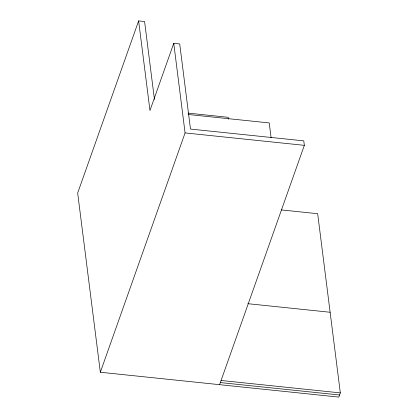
<?xml version="1.0" encoding="UTF-8"?>
<svg xmlns="http://www.w3.org/2000/svg" width="418" height="418" viewBox="0 0 418 418"><rect width="100%" height="100%" fill="white"/><g stroke="black" fill="none" stroke-linecap="round" stroke-linejoin="round"><path stroke-width="0.63" d="M154.456 99.521L144.591 21.522L138.63 20.9L77.67 193.048L100.336 372.25L338.841 397.1L340.33 392.899L317.664 213.702L281.371 209.92M219.591 384.675L304.341 145.344L303.771 140.866L190.483 129.063L179.714 43.942L173.752 43.32L149.963 110.498L138.63 20.9M100.336 372.25L185.085 132.919L173.752 43.32M188.011 113.121L228.15 117.301L228.395 119.234M188.293 114.495L269.218 122.923L271.094 137.757M185.085 132.919L304.341 145.344M247.822 303.687L330.131 312.262M221.075 380.474L340.33 392.899M220.333 382.575L339.588 395"/></g></svg>
